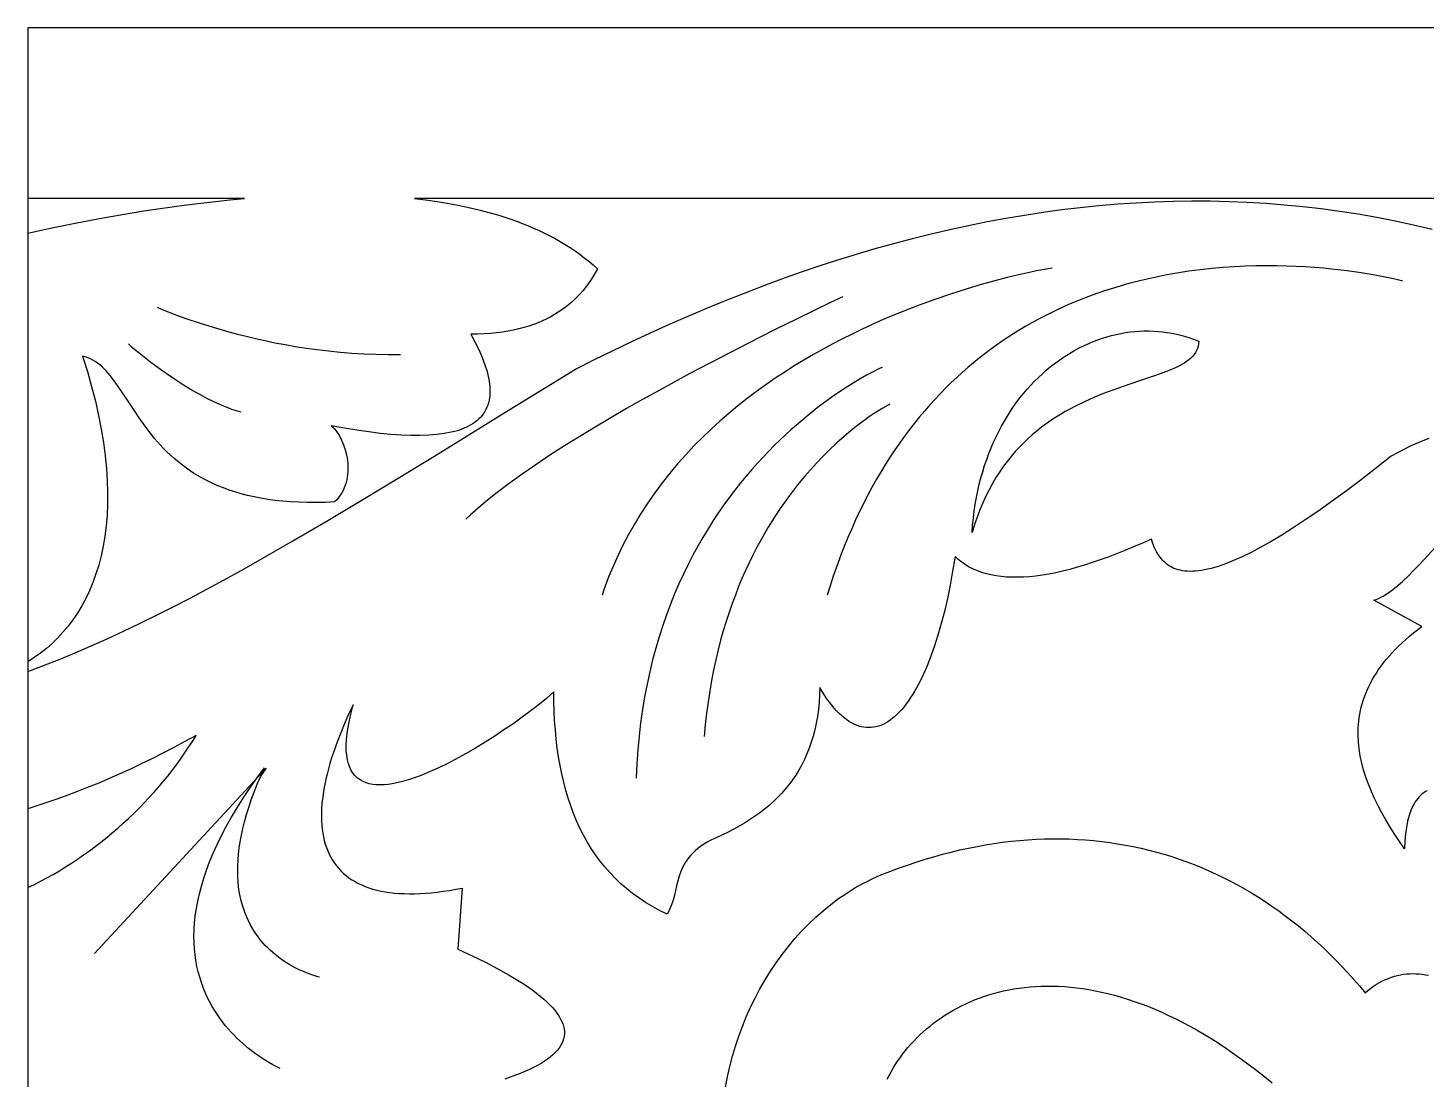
# Model space of a CAD drawing. Extents: x -58 to 58, y -20 to 20.
# Drawn here: x -58.23 to -33, y 1.03 to 20 of the extents above; entities that cross this region are included whole.
import ezdxf

# ---------------------------------------------------------------- set-up
doc = ezdxf.new("R2010")
doc.units = 0
doc.layers.add('LAYER_1', color=18, linetype='CONTINUOUS')

msp = doc.modelspace()

# ---------------------------------------------------------------- linework, layer by layer
at = {"layer": 'LAYER_1'}
for points in [[(-58.226, -20), (-36.442, -20), (58.226, -20), (58.226, 20), (-36.442, 20), (-58.226, 20)], [(-54.317, 16.921), (-58.226, 16.921), (-58.226, 16.298), (-57.796, 16.391), (-57.343, 16.483), (-56.871, 16.572), (-56.382, 16.657), (-56.133, 16.697), (-55.88, 16.736), (-55.624, 16.773), (-55.366, 16.807), (-55.106, 16.84), (-54.844, 16.87), (-54.581, 16.897)], [(-41.192, 10.896), (-41.182, 11.026), (-41.168, 11.155), (-41.152, 11.281), (-41.134, 11.405), (-41.112, 11.527), (-41.088, 11.646), (-41.061, 11.764), (-41.032, 11.879), (-41, 11.992), (-40.965, 12.102), (-40.928, 12.211), (-40.889, 12.317), (-40.848, 12.421), (-40.804, 12.522), (-40.759, 12.621), (-40.711, 12.718), (-40.661, 12.813), (-40.609, 12.905), (-40.555, 12.995), (-40.499, 13.082), (-40.442, 13.167), (-40.383, 13.25), (-40.322, 13.33), (-40.259, 13.408), (-40.195, 13.483), (-40.13, 13.556), (-40.063, 13.626), (-39.994, 13.694), (-39.924, 13.759), (-39.853, 13.822), (-39.781, 13.882), (-39.708, 13.939), (-39.633, 13.994), (-39.558, 14.047), (-39.481, 14.097), (-39.404, 14.144), (-39.325, 14.188), (-39.246, 14.23), (-39.166, 14.269), (-39.086, 14.306), (-39.005, 14.34), (-38.923, 14.371), (-38.841, 14.4), (-38.758, 14.425), (-38.675, 14.448), (-38.592, 14.469), (-38.508, 14.486), (-38.424, 14.501), (-38.34, 14.513), (-38.256, 14.522), (-38.172, 14.528), (-38.088, 14.531), (-38.004, 14.532), (-37.92, 14.529), (-37.836, 14.524), (-37.753, 14.516), (-37.67, 14.505), (-37.587, 14.491), (-37.505, 14.474), (-37.423, 14.454), (-37.342, 14.431), (-37.261, 14.405), (-37.182, 14.376), (-37.102, 14.345), (-37.106, 14.3), (-37.113, 14.257), (-37.125, 14.216), (-37.141, 14.177), (-37.162, 14.14), (-37.186, 14.105), (-37.215, 14.072), (-37.247, 14.04), (-37.282, 14.009), (-37.322, 13.979), (-37.364, 13.951), (-37.41, 13.924), (-37.459, 13.897), (-37.511, 13.871), (-37.624, 13.822), (-37.747, 13.773), (-37.88, 13.726), (-38.17, 13.629), (-38.486, 13.523), (-38.651, 13.465), (-38.82, 13.401), (-38.992, 13.331), (-39.165, 13.254), (-39.339, 13.169), (-39.426, 13.123), (-39.512, 13.075), (-39.598, 13.024), (-39.684, 12.971), (-39.769, 12.915), (-39.853, 12.856), (-39.937, 12.794), (-40.019, 12.729), (-40.1, 12.661), (-40.181, 12.589), (-40.259, 12.515), (-40.337, 12.436), (-40.412, 12.354), (-40.486, 12.268), (-40.558, 12.178), (-40.628, 12.084), (-40.696, 11.986), (-40.762, 11.884), (-40.825, 11.777), (-40.886, 11.666), (-40.944, 11.55), (-41, 11.429), (-41.052, 11.303), (-41.102, 11.173), (-41.149, 11.037)], [(-58.226, 5.91), (-58.226, 4.486), (-58.111, 4.542), (-57.997, 4.601), (-57.884, 4.662), (-57.771, 4.725), (-57.659, 4.791), (-57.549, 4.859), (-57.439, 4.928), (-57.331, 5), (-57.223, 5.074), (-57.117, 5.15), (-57.012, 5.228), (-56.909, 5.308), (-56.806, 5.39), (-56.706, 5.473), (-56.606, 5.559), (-56.508, 5.646), (-56.412, 5.734), (-56.318, 5.825), (-56.225, 5.916), (-56.133, 6.01), (-56.044, 6.105), (-55.956, 6.201), (-55.87, 6.299), (-55.787, 6.398), (-55.705, 6.498), (-55.625, 6.6), (-55.548, 6.702), (-55.472, 6.806), (-55.399, 6.911), (-55.328, 7.018), (-55.259, 7.125), (-55.193, 7.233), (-55.394, 7.122), (-55.594, 7.015), (-55.793, 6.911), (-55.989, 6.812), (-56.185, 6.717), (-56.378, 6.625), (-56.57, 6.537), (-56.761, 6.453), (-56.949, 6.373), (-57.137, 6.296), (-57.322, 6.223), (-57.506, 6.153), (-57.689, 6.087), (-57.869, 6.025), (-58.049, 5.966)]]:
    msp.add_lwpolyline(points, close=True, dxfattribs=at)
for points in [[(-24.177, 16.921), (-51.254, 16.921), (-51.008, 16.891), (-50.766, 16.855), (-50.528, 16.814), (-50.295, 16.766), (-50.066, 16.713), (-49.842, 16.652), (-49.732, 16.62), (-49.623, 16.586), (-49.516, 16.55), (-49.41, 16.512), (-49.306, 16.473), (-49.203, 16.431), (-49.102, 16.388), (-49.003, 16.344), (-48.905, 16.297), (-48.809, 16.248), (-48.715, 16.198), (-48.622, 16.145), (-48.531, 16.091), (-48.443, 16.035), (-48.356, 15.976), (-48.271, 15.916), (-48.188, 15.853), (-48.107, 15.789), (-48.028, 15.722), (-47.952, 15.653), (-48.017, 15.536), (-48.053, 15.479), (-48.09, 15.422), (-48.13, 15.366), (-48.172, 15.311), (-48.216, 15.256), (-48.263, 15.203), (-48.311, 15.151), (-48.363, 15.101), (-48.416, 15.051), (-48.472, 15.003), (-48.531, 14.957), (-48.593, 14.912), (-48.657, 14.869), (-48.724, 14.827), (-48.794, 14.788), (-48.867, 14.75), (-48.943, 14.714), (-49.022, 14.681), (-49.104, 14.649), (-49.19, 14.62), (-49.278, 14.593), (-49.37, 14.569), (-49.466, 14.547), (-49.565, 14.528), (-49.667, 14.512), (-49.773, 14.498), (-49.883, 14.487), (-49.996, 14.479), (-50.113, 14.475), (-50.234, 14.473), (-50.156, 14.326), (-50.087, 14.185), (-50.029, 14.051), (-49.981, 13.922), (-49.943, 13.8), (-49.928, 13.741), (-49.915, 13.684), (-49.905, 13.628), (-49.898, 13.574), (-49.893, 13.521), (-49.89, 13.47), (-49.89, 13.42), (-49.893, 13.372), (-49.898, 13.325), (-49.906, 13.28), (-49.916, 13.237), (-49.929, 13.195), (-49.944, 13.154), (-49.962, 13.116), (-49.982, 13.078), (-50.005, 13.042), (-50.03, 13.008), (-50.058, 12.975), (-50.089, 12.944), (-50.122, 12.914), (-50.157, 12.886), (-50.195, 12.86), (-50.236, 12.835), (-50.279, 12.811), (-50.325, 12.789), (-50.373, 12.769), (-50.424, 12.75), (-50.477, 12.732), (-50.533, 12.717), (-50.591, 12.702), (-50.716, 12.678), (-50.85, 12.66), (-50.995, 12.649), (-51.15, 12.643), (-51.314, 12.644), (-51.49, 12.65), (-51.675, 12.663), (-51.87, 12.682), (-52.076, 12.708), (-52.291, 12.739), (-52.517, 12.776), (-52.753, 12.82), (-52.727, 12.796), (-52.702, 12.77), (-52.677, 12.741), (-52.653, 12.709), (-52.63, 12.676), (-52.607, 12.64), (-52.567, 12.562), (-52.531, 12.477), (-52.501, 12.387), (-52.477, 12.293), (-52.468, 12.244), (-52.461, 12.195), (-52.456, 12.145), (-52.454, 12.095), (-52.453, 12.045), (-52.455, 11.995), (-52.459, 11.945), (-52.466, 11.895), (-52.475, 11.845), (-52.487, 11.797), (-52.502, 11.749), (-52.52, 11.701), (-52.541, 11.655), (-52.564, 11.61), (-52.592, 11.566), (-52.622, 11.524), (-52.656, 11.484), (-52.693, 11.445), (-52.862, 11.438), (-53.025, 11.435), (-53.183, 11.435), (-53.336, 11.439), (-53.483, 11.447), (-53.626, 11.459), (-53.763, 11.473), (-53.896, 11.491), (-54.024, 11.512), (-54.147, 11.536), (-54.266, 11.563), (-54.381, 11.593), (-54.492, 11.626), (-54.598, 11.661), (-54.7, 11.698), (-54.799, 11.738), (-54.893, 11.78), (-54.984, 11.824), (-55.072, 11.87), (-55.156, 11.917), (-55.237, 11.967), (-55.315, 12.018), (-55.389, 12.071), (-55.461, 12.125), (-55.53, 12.18), (-55.596, 12.236), (-55.659, 12.294), (-55.72, 12.352), (-55.779, 12.411), (-55.835, 12.471), (-55.942, 12.593), (-56.04, 12.715), (-56.132, 12.838), (-56.219, 12.961), (-56.3, 13.082), (-56.453, 13.316), (-56.597, 13.532), (-56.668, 13.632), (-56.74, 13.725), (-56.814, 13.809), (-56.851, 13.848), (-56.89, 13.885), (-56.929, 13.919), (-56.97, 13.951), (-57.011, 13.98), (-57.054, 14.006), (-57.098, 14.029), (-57.144, 14.049), (-57.191, 14.066), (-57.24, 14.079), (-57.153, 13.801), (-57.077, 13.529), (-57.01, 13.265), (-56.952, 13.008), (-56.903, 12.758), (-56.864, 12.516), (-56.833, 12.28), (-56.81, 12.052), (-56.796, 11.831), (-56.789, 11.616), (-56.791, 11.409), (-56.8, 11.208), (-56.816, 11.014), (-56.839, 10.827), (-56.87, 10.647), (-56.906, 10.473), (-56.95, 10.306), (-56.999, 10.146), (-57.055, 9.992), (-57.117, 9.844), (-57.184, 9.703), (-57.256, 9.569), (-57.334, 9.44), (-57.416, 9.318), (-57.503, 9.202), (-57.595, 9.093), (-57.691, 8.989), (-57.791, 8.892), (-57.894, 8.801), (-58.002, 8.715), (-58.112, 8.636), (-58.226, 8.562), (-58.226, 8.388), (-57.946, 8.492), (-57.662, 8.603), (-57.376, 8.721), (-57.087, 8.846), (-56.795, 8.976), (-56.501, 9.113), (-56.204, 9.255), (-55.905, 9.402), (-55.604, 9.555), (-55.301, 9.712), (-54.996, 9.874), (-54.689, 10.04), (-54.38, 10.21), (-54.07, 10.383), (-53.759, 10.561), (-53.446, 10.741), (-52.816, 11.11), (-52.182, 11.489), (-51.546, 11.876), (-50.906, 12.267), (-49.625, 13.058), (-48.985, 13.452), (-48.346, 13.844), (-48.007, 14.014), (-47.668, 14.18), (-47.329, 14.342), (-46.991, 14.499), (-46.652, 14.652), (-46.314, 14.8), (-45.976, 14.943), (-45.638, 15.082), (-45.3, 15.216), (-44.962, 15.346), (-44.624, 15.47), (-44.287, 15.59), (-43.949, 15.704), (-43.612, 15.814), (-43.275, 15.919), (-42.938, 16.018), (-42.601, 16.112), (-42.264, 16.202), (-41.927, 16.285), (-41.591, 16.364), (-41.254, 16.437), (-40.918, 16.505), (-40.582, 16.567), (-40.246, 16.624), (-39.91, 16.675), (-39.575, 16.721), (-39.239, 16.761), (-38.904, 16.795), (-38.568, 16.824), (-38.233, 16.846), (-37.898, 16.863), (-37.564, 16.874), (-37.229, 16.878), (-36.894, 16.877), (-36.56, 16.87), (-36.226, 16.856), (-35.892, 16.836), (-35.558, 16.81), (-35.224, 16.778), (-34.891, 16.739), (-34.558, 16.694), (-34.224, 16.643), (-33.891, 16.585), (-33.558, 16.52), (-33.226, 16.449), (-32.893, 16.371)], [(-39.746, 15.667), (-39.819, 15.655), (-40.027, 15.615), (-40.177, 15.583), (-40.354, 15.543), (-40.557, 15.494), (-40.783, 15.435), (-41.03, 15.367), (-41.297, 15.287), (-41.581, 15.197), (-41.88, 15.094), (-42.192, 14.98), (-42.353, 14.918), (-42.515, 14.853), (-42.681, 14.784), (-42.848, 14.712), (-43.017, 14.636), (-43.187, 14.557), (-43.358, 14.475), (-43.531, 14.389), (-43.704, 14.299), (-43.878, 14.205), (-44.052, 14.107), (-44.225, 14.006), (-44.399, 13.9), (-44.571, 13.79), (-44.743, 13.677), (-44.914, 13.559), (-45.084, 13.436), (-45.251, 13.31), (-45.417, 13.179), (-45.581, 13.043), (-45.742, 12.904), (-45.901, 12.759), (-46.057, 12.61), (-46.209, 12.456), (-46.359, 12.297), (-46.504, 12.133), (-46.646, 11.965), (-46.783, 11.791), (-46.916, 11.612), (-47.044, 11.429), (-47.167, 11.24), (-47.285, 11.045), (-47.397, 10.846), (-47.504, 10.641), (-47.604, 10.43), (-47.652, 10.323), (-47.698, 10.214), (-47.743, 10.104), (-47.786, 9.992), (-47.827, 9.88), (-47.867, 9.765)], [(-33.419, 15.431), (-33.51, 15.453), (-33.619, 15.478), (-33.767, 15.509), (-33.952, 15.543), (-34.172, 15.579), (-34.423, 15.615), (-34.704, 15.648), (-34.854, 15.662), (-35.011, 15.675), (-35.175, 15.686), (-35.343, 15.695), (-35.518, 15.702), (-35.698, 15.706), (-35.882, 15.707), (-36.071, 15.705), (-36.264, 15.699), (-36.461, 15.689), (-36.662, 15.676), (-36.866, 15.658), (-37.074, 15.635), (-37.283, 15.608), (-37.496, 15.575), (-37.71, 15.537), (-37.926, 15.493), (-38.143, 15.443), (-38.362, 15.387), (-38.582, 15.324), (-38.802, 15.255), (-39.022, 15.178), (-39.242, 15.094), (-39.462, 15.002), (-39.681, 14.902), (-39.79, 14.849), (-39.899, 14.794), (-40.007, 14.737), (-40.115, 14.678), (-40.223, 14.616), (-40.33, 14.552), (-40.437, 14.486), (-40.543, 14.418), (-40.649, 14.347), (-40.754, 14.274), (-40.859, 14.198), (-40.962, 14.12), (-41.065, 14.04), (-41.168, 13.957), (-41.269, 13.871), (-41.37, 13.783), (-41.469, 13.693), (-41.568, 13.599), (-41.666, 13.503), (-41.763, 13.404), (-41.859, 13.303), (-41.954, 13.198), (-42.047, 13.091), (-42.14, 12.981), (-42.231, 12.868), (-42.321, 12.752), (-42.41, 12.634), (-42.498, 12.512), (-42.584, 12.387), (-42.669, 12.259), (-42.752, 12.128), (-42.834, 11.994), (-42.915, 11.856), (-42.993, 11.716), (-43.071, 11.572), (-43.147, 11.425), (-43.221, 11.274), (-43.293, 11.12), (-43.364, 10.963), (-43.433, 10.803), (-43.5, 10.639), (-43.565, 10.471), (-43.628, 10.3), (-43.69, 10.125), (-43.749, 9.947), (-43.806, 9.765)], [(-43.523, 15.148), (-43.745, 15.043), (-44.346, 14.753), (-44.758, 14.55), (-45.226, 14.314), (-45.739, 14.049), (-46.285, 13.761), (-46.566, 13.609), (-46.851, 13.453), (-47.137, 13.293), (-47.424, 13.13), (-47.709, 12.965), (-47.992, 12.797), (-48.271, 12.629), (-48.543, 12.459), (-48.808, 12.288), (-49.064, 12.118), (-49.309, 11.949), (-49.542, 11.781), (-49.762, 11.615), (-49.966, 11.452), (-50.062, 11.371), (-50.154, 11.291), (-50.241, 11.212), (-50.323, 11.134)], [(-55.894, 14.959), (-55.804, 14.92), (-55.695, 14.876), (-55.547, 14.819), (-55.361, 14.752), (-55.14, 14.677), (-54.886, 14.598), (-54.601, 14.516), (-54.448, 14.475), (-54.289, 14.435), (-54.123, 14.395), (-53.95, 14.357), (-53.772, 14.32), (-53.588, 14.285), (-53.399, 14.252), (-53.205, 14.222), (-53.006, 14.194), (-52.802, 14.17), (-52.594, 14.149), (-52.383, 14.132), (-52.167, 14.119), (-51.949, 14.11), (-51.727, 14.107), (-51.503, 14.109)], [(-56.413, 14.297), (-56.363, 14.254), (-56.222, 14.139), (-56.007, 13.971), (-55.877, 13.874), (-55.734, 13.772), (-55.581, 13.667), (-55.419, 13.562), (-55.251, 13.459), (-55.078, 13.361), (-54.991, 13.315), (-54.903, 13.271), (-54.815, 13.229), (-54.727, 13.191), (-54.64, 13.155), (-54.553, 13.123), (-54.467, 13.095), (-54.383, 13.07)], [(-42.815, 13.873), (-42.863, 13.851), (-42.998, 13.783), (-43.094, 13.731), (-43.208, 13.666), (-43.338, 13.589), (-43.482, 13.498), (-43.638, 13.394), (-43.806, 13.276), (-43.984, 13.143), (-44.169, 12.996), (-44.362, 12.834), (-44.46, 12.748), (-44.559, 12.657), (-44.659, 12.563), (-44.76, 12.464), (-44.861, 12.362), (-44.963, 12.256), (-45.065, 12.145), (-45.167, 12.03), (-45.268, 11.912), (-45.369, 11.789), (-45.47, 11.661), (-45.57, 11.53), (-45.668, 11.394), (-45.766, 11.254), (-45.862, 11.109), (-45.956, 10.96), (-46.049, 10.806), (-46.14, 10.648), (-46.229, 10.485), (-46.315, 10.318), (-46.399, 10.145), (-46.48, 9.969), (-46.558, 9.787), (-46.633, 9.6), (-46.705, 9.409), (-46.773, 9.213), (-46.838, 9.012), (-46.899, 8.805), (-46.956, 8.594), (-47.008, 8.378), (-47.056, 8.157), (-47.1, 7.93), (-47.138, 7.698), (-47.172, 7.461), (-47.201, 7.219), (-47.224, 6.971), (-47.241, 6.718), (-47.253, 6.46)], [(-42.673, 13.212), (-42.707, 13.195), (-42.802, 13.14), (-42.95, 13.047), (-43.042, 12.985), (-43.144, 12.912), (-43.255, 12.829), (-43.375, 12.734), (-43.502, 12.628), (-43.634, 12.51), (-43.773, 12.38), (-43.915, 12.237), (-44.06, 12.082), (-44.208, 11.913), (-44.282, 11.824), (-44.357, 11.732), (-44.431, 11.636), (-44.505, 11.537), (-44.579, 11.434), (-44.653, 11.328), (-44.726, 11.218), (-44.799, 11.105), (-44.871, 10.988), (-44.942, 10.867), (-45.012, 10.743), (-45.081, 10.615), (-45.148, 10.483), (-45.215, 10.347), (-45.279, 10.208), (-45.343, 10.064), (-45.404, 9.917), (-45.463, 9.766), (-45.521, 9.611), (-45.576, 9.452), (-45.629, 9.289), (-45.68, 9.121), (-45.728, 8.95), (-45.773, 8.774), (-45.816, 8.594), (-45.856, 8.41), (-45.892, 8.222), (-45.926, 8.029), (-45.956, 7.832), (-45.983, 7.631), (-46.006, 7.425), (-46.026, 7.215)], [(-32.948, 12.593), (-33.06, 12.55), (-33.173, 12.502), (-33.286, 12.451), (-33.4, 12.395), (-33.514, 12.334), (-33.628, 12.269), (-33.918, 12.041), (-34.195, 11.828), (-34.46, 11.629), (-34.712, 11.446), (-34.952, 11.276), (-35.18, 11.12), (-35.397, 10.978), (-35.602, 10.849), (-35.797, 10.732), (-35.981, 10.628), (-36.155, 10.536), (-36.319, 10.456), (-36.473, 10.387), (-36.618, 10.33), (-36.753, 10.282), (-36.88, 10.246), (-36.998, 10.219), (-37.054, 10.209), (-37.108, 10.202), (-37.161, 10.196), (-37.211, 10.194), (-37.259, 10.193), (-37.305, 10.195), (-37.35, 10.198), (-37.393, 10.204), (-37.434, 10.212), (-37.473, 10.222), (-37.511, 10.234), (-37.547, 10.247), (-37.581, 10.263), (-37.614, 10.281), (-37.645, 10.3), (-37.675, 10.321), (-37.703, 10.344), (-37.73, 10.368), (-37.756, 10.394), (-37.78, 10.422), (-37.825, 10.481), (-37.865, 10.547), (-37.9, 10.618), (-37.93, 10.693), (-37.957, 10.774), (-38.119, 10.701), (-38.278, 10.633), (-38.433, 10.568), (-38.586, 10.508), (-38.734, 10.451), (-38.88, 10.399), (-39.022, 10.35), (-39.161, 10.306), (-39.297, 10.266), (-39.429, 10.229), (-39.558, 10.197), (-39.683, 10.169), (-39.806, 10.145), (-39.925, 10.125), (-40.04, 10.109), (-40.153, 10.097), (-40.262, 10.089), (-40.367, 10.086), (-40.47, 10.086), (-40.569, 10.09), (-40.664, 10.099), (-40.757, 10.111), (-40.846, 10.128), (-40.932, 10.148), (-41.014, 10.173), (-41.093, 10.201), (-41.169, 10.234), (-41.242, 10.271), (-41.311, 10.312), (-41.377, 10.357), (-41.44, 10.406), (-41.499, 10.459), (-41.542, 10.196), (-41.588, 9.943), (-41.638, 9.701), (-41.691, 9.471), (-41.748, 9.251), (-41.808, 9.043), (-41.871, 8.846), (-41.936, 8.661), (-42.004, 8.487), (-42.075, 8.325), (-42.148, 8.176), (-42.223, 8.039), (-42.261, 7.974), (-42.3, 7.914), (-42.339, 7.856), (-42.379, 7.801), (-42.419, 7.75), (-42.459, 7.701), (-42.5, 7.656), (-42.541, 7.614), (-42.583, 7.576), (-42.625, 7.541), (-42.667, 7.509), (-42.71, 7.48), (-42.753, 7.454), (-42.796, 7.432), (-42.839, 7.414), (-42.882, 7.398), (-42.926, 7.387), (-42.97, 7.378), (-43.014, 7.373), (-43.058, 7.372), (-43.102, 7.373), (-43.147, 7.379), (-43.191, 7.388), (-43.235, 7.4), (-43.28, 7.416), (-43.324, 7.436), (-43.369, 7.459), (-43.413, 7.486), (-43.458, 7.517), (-43.502, 7.551), (-43.547, 7.589), (-43.591, 7.63), (-43.635, 7.675), (-43.679, 7.724), (-43.723, 7.777), (-43.766, 7.834), (-43.81, 7.894), (-43.853, 7.958), (-43.896, 8.026), (-43.938, 8.098), (-43.942, 7.961), (-43.951, 7.828), (-43.964, 7.698), (-43.981, 7.573), (-44.003, 7.451), (-44.028, 7.333), (-44.058, 7.219), (-44.092, 7.108), (-44.129, 7.001), (-44.171, 6.897), (-44.216, 6.797), (-44.265, 6.7), (-44.318, 6.606), (-44.374, 6.515), (-44.434, 6.428), (-44.497, 6.343), (-44.564, 6.261), (-44.633, 6.183), (-44.706, 6.107), (-44.782, 6.033), (-44.861, 5.963), (-44.943, 5.895), (-45.028, 5.829), (-45.115, 5.766), (-45.205, 5.706), (-45.298, 5.648), (-45.394, 5.592), (-45.491, 5.538), (-45.592, 5.486), (-45.694, 5.437), (-45.799, 5.389), (-45.906, 5.343), (-45.972, 5.306), (-46.033, 5.268), (-46.089, 5.229), (-46.14, 5.19), (-46.186, 5.15), (-46.229, 5.11), (-46.267, 5.07), (-46.302, 5.029), (-46.333, 4.988), (-46.361, 4.946), (-46.386, 4.904), (-46.409, 4.862), (-46.429, 4.82), (-46.446, 4.778), (-46.477, 4.692), (-46.501, 4.606), (-46.522, 4.52), (-46.563, 4.347), (-46.586, 4.261), (-46.614, 4.175), (-46.649, 4.09), (-46.67, 4.048), (-46.693, 4.006), (-46.829, 4.072), (-46.959, 4.143), (-47.084, 4.218), (-47.204, 4.298), (-47.319, 4.381), (-47.429, 4.469), (-47.534, 4.561), (-47.634, 4.656), (-47.729, 4.756), (-47.82, 4.86), (-47.906, 4.967), (-47.987, 5.078), (-48.064, 5.193), (-48.136, 5.312), (-48.204, 5.434), (-48.267, 5.56), (-48.326, 5.689), (-48.381, 5.822), (-48.432, 5.959), (-48.478, 6.098), (-48.521, 6.241), (-48.559, 6.388), (-48.594, 6.537), (-48.625, 6.69), (-48.652, 6.846), (-48.675, 7.005), (-48.694, 7.167), (-48.71, 7.332), (-48.723, 7.499), (-48.732, 7.67), (-48.737, 7.844), (-48.739, 8.02), (-48.796, 7.966), (-48.872, 7.9), (-48.965, 7.823), (-49.074, 7.736), (-49.197, 7.643), (-49.333, 7.542), (-49.48, 7.438), (-49.638, 7.33), (-49.803, 7.22), (-49.975, 7.111), (-50.152, 7.003), (-50.333, 6.898), (-50.516, 6.797), (-50.7, 6.703), (-50.883, 6.616), (-51.063, 6.538), (-51.151, 6.503), (-51.239, 6.471), (-51.325, 6.442), (-51.41, 6.416), (-51.492, 6.394), (-51.573, 6.375), (-51.652, 6.36), (-51.728, 6.349), (-51.802, 6.342), (-51.873, 6.34), (-51.941, 6.342), (-52.006, 6.349), (-52.068, 6.361), (-52.126, 6.378), (-52.181, 6.4), (-52.231, 6.428), (-52.278, 6.462), (-52.32, 6.501), (-52.358, 6.547), (-52.392, 6.599), (-52.42, 6.657), (-52.444, 6.722), (-52.462, 6.794), (-52.475, 6.873), (-52.482, 6.96), (-52.483, 7.054), (-52.479, 7.155), (-52.468, 7.264), (-52.451, 7.381), (-52.427, 7.507), (-52.397, 7.641), (-52.36, 7.783), (-52.464, 7.559), (-52.558, 7.341), (-52.642, 7.13), (-52.715, 6.925), (-52.747, 6.825), (-52.777, 6.726), (-52.805, 6.63), (-52.829, 6.535), (-52.851, 6.442), (-52.871, 6.351), (-52.887, 6.261), (-52.902, 6.173), (-52.913, 6.088), (-52.922, 6.004), (-52.928, 5.921), (-52.931, 5.841), (-52.932, 5.763), (-52.93, 5.686), (-52.925, 5.612), (-52.918, 5.539), (-52.908, 5.469), (-52.895, 5.4), (-52.88, 5.334), (-52.862, 5.27), (-52.841, 5.207), (-52.818, 5.147), (-52.792, 5.089), (-52.763, 5.033), (-52.731, 4.979), (-52.697, 4.927), (-52.66, 4.878), (-52.62, 4.83), (-52.578, 4.785), (-52.533, 4.742), (-52.485, 4.702), (-52.434, 4.663), (-52.381, 4.627), (-52.325, 4.593), (-52.266, 4.562), (-52.205, 4.533), (-52.14, 4.506), (-52.073, 4.482), (-52.003, 4.46), (-51.931, 4.441), (-51.855, 4.424), (-51.777, 4.41), (-51.696, 4.398), (-51.613, 4.388), (-51.526, 4.381), (-51.437, 4.377), (-51.345, 4.375), (-51.25, 4.376), (-51.153, 4.379), (-51.053, 4.385), (-50.949, 4.394), (-50.844, 4.405), (-50.735, 4.419), (-50.623, 4.436), (-50.509, 4.456), (-50.392, 4.478), (-50.471, 3.376), (-50.211, 3.255), (-49.97, 3.137), (-49.748, 3.021), (-49.545, 2.908), (-49.361, 2.796), (-49.276, 2.741), (-49.195, 2.687), (-49.119, 2.633), (-49.048, 2.58), (-48.982, 2.527), (-48.921, 2.475), (-48.864, 2.423), (-48.811, 2.372), (-48.764, 2.322), (-48.721, 2.272), (-48.683, 2.222), (-48.65, 2.173), (-48.621, 2.125), (-48.597, 2.077), (-48.578, 2.03), (-48.563, 1.984), (-48.553, 1.937), (-48.548, 1.892), (-48.548, 1.847), (-48.552, 1.803), (-48.561, 1.759), (-48.574, 1.715), (-48.593, 1.673), (-48.616, 1.63), (-48.644, 1.589), (-48.676, 1.548), (-48.713, 1.507), (-48.755, 1.467), (-48.802, 1.428), (-48.853, 1.389), (-48.909, 1.351), (-48.969, 1.313), (-49.035, 1.276), (-49.105, 1.239), (-49.18, 1.203), (-49.259, 1.167), (-49.343, 1.132), (-49.432, 1.098), (-49.526, 1.064), (-49.624, 1.03)], [(-32.979, 6.234), (-33.01, 6.217), (-33.041, 6.197), (-33.069, 6.176), (-33.097, 6.152), (-33.123, 6.125), (-33.149, 6.096), (-33.173, 6.066), (-33.195, 6.032), (-33.217, 5.997), (-33.237, 5.959), (-33.256, 5.919), (-33.274, 5.876), (-33.306, 5.784), (-33.333, 5.683), (-33.355, 5.573), (-33.373, 5.453), (-33.385, 5.324), (-33.392, 5.186), (-33.481, 5.316), (-33.567, 5.446), (-33.649, 5.576), (-33.726, 5.706), (-33.799, 5.835), (-33.867, 5.964), (-33.93, 6.093), (-33.988, 6.222), (-34.04, 6.35), (-34.087, 6.478), (-34.127, 6.606), (-34.161, 6.734), (-34.188, 6.861), (-34.209, 6.988), (-34.222, 7.114), (-34.228, 7.24), (-34.225, 7.366), (-34.221, 7.429), (-34.215, 7.492), (-34.207, 7.554), (-34.197, 7.617), (-34.184, 7.679), (-34.17, 7.741), (-34.153, 7.803), (-34.134, 7.865), (-34.113, 7.927), (-34.089, 7.989), (-34.063, 8.051), (-34.035, 8.112), (-34.004, 8.174), (-33.971, 8.235), (-33.935, 8.296), (-33.897, 8.358), (-33.856, 8.419), (-33.812, 8.479), (-33.766, 8.54), (-33.718, 8.601), (-33.666, 8.661), (-33.612, 8.722), (-33.556, 8.782), (-33.496, 8.842), (-33.434, 8.902), (-33.368, 8.962), (-33.3, 9.022), (-33.229, 9.081), (-33.078, 9.2), (-33.943, 9.672), (-33.902, 9.687), (-33.86, 9.704), (-33.818, 9.725), (-33.775, 9.748), (-33.689, 9.802), (-33.601, 9.865), (-33.511, 9.938), (-33.42, 10.018), (-33.326, 10.106), (-33.231, 10.201), (-33.134, 10.302), (-33.034, 10.407), (-32.829, 10.631)], [(-52.966, 2.871), (-52.994, 2.878), (-53.071, 2.9), (-53.187, 2.941), (-53.257, 2.969), (-53.334, 3.003), (-53.415, 3.044), (-53.5, 3.091), (-53.589, 3.146), (-53.678, 3.208), (-53.768, 3.277), (-53.857, 3.355), (-53.901, 3.398), (-53.945, 3.442), (-53.987, 3.489), (-54.028, 3.538), (-54.069, 3.59), (-54.108, 3.644), (-54.146, 3.7), (-54.182, 3.759), (-54.216, 3.821), (-54.249, 3.885), (-54.279, 3.952), (-54.308, 4.022), (-54.334, 4.094), (-54.358, 4.17), (-54.379, 4.248), (-54.397, 4.329), (-54.413, 4.413), (-54.425, 4.5), (-54.434, 4.591), (-54.44, 4.684), (-54.442, 4.781), (-54.441, 4.881), (-54.436, 4.984), (-54.427, 5.09), (-54.414, 5.2), (-54.397, 5.314), (-54.375, 5.431), (-54.349, 5.551), (-54.318, 5.675), (-54.282, 5.803), (-54.241, 5.934), (-54.196, 6.069), (-54.144, 6.208), (-54.088, 6.351), (-54.026, 6.498), (-53.929, 6.638), (-53.929, 6.639), (-57.027, 3.297)], [(-53.674, 1.219), (-53.71, 1.236), (-53.81, 1.288), (-53.879, 1.327), (-53.959, 1.376), (-54.048, 1.435), (-54.143, 1.503), (-54.244, 1.582), (-54.348, 1.67), (-54.455, 1.769), (-54.508, 1.823), (-54.561, 1.879), (-54.613, 1.938), (-54.665, 1.999), (-54.716, 2.064), (-54.765, 2.131), (-54.814, 2.201), (-54.861, 2.274), (-54.906, 2.35), (-54.949, 2.429), (-54.99, 2.511), (-55.029, 2.595), (-55.064, 2.683), (-55.097, 2.773), (-55.127, 2.867), (-55.154, 2.964), (-55.177, 3.064), (-55.196, 3.167), (-55.211, 3.273), (-55.222, 3.382), (-55.229, 3.495), (-55.231, 3.611), (-55.228, 3.73), (-55.22, 3.852), (-55.207, 3.978), (-55.188, 4.107), (-55.164, 4.239), (-55.133, 4.375), (-55.097, 4.514), (-55.054, 4.657), (-55.004, 4.803), (-54.948, 4.953), (-54.884, 5.106), (-54.813, 5.263), (-54.735, 5.423), (-54.649, 5.587), (-54.555, 5.755), (-54.453, 5.926), (-54.342, 6.101), (-54.223, 6.28), (-54.095, 6.462), (-53.958, 6.649)], [(-45.639, 0.885), (-45.604, 1.072), (-45.562, 1.257), (-45.515, 1.441), (-45.461, 1.622), (-45.401, 1.802), (-45.336, 1.979), (-45.265, 2.153), (-45.188, 2.325), (-45.106, 2.493), (-45.019, 2.658), (-44.926, 2.82), (-44.828, 2.977), (-44.726, 3.13), (-44.618, 3.28), (-44.506, 3.424), (-44.389, 3.564), (-44.268, 3.698), (-44.142, 3.827), (-44.013, 3.951), (-43.879, 4.069), (-43.741, 4.181), (-43.599, 4.287), (-43.454, 4.386), (-43.305, 4.479), (-43.152, 4.564), (-43.075, 4.604), (-42.996, 4.643), (-42.917, 4.679), (-42.837, 4.713), (-42.677, 4.777), (-42.517, 4.836), (-42.358, 4.893), (-42.199, 4.946), (-42.041, 4.996), (-41.883, 5.043), (-41.726, 5.087), (-41.569, 5.127), (-41.413, 5.165), (-41.257, 5.199), (-41.102, 5.23), (-40.947, 5.257), (-40.793, 5.282), (-40.64, 5.303), (-40.487, 5.322), (-40.335, 5.337), (-40.184, 5.349), (-40.033, 5.358), (-39.883, 5.363), (-39.734, 5.366), (-39.585, 5.366), (-39.437, 5.363), (-39.29, 5.356), (-39.144, 5.347), (-38.998, 5.334), (-38.853, 5.319), (-38.709, 5.3), (-38.566, 5.278), (-38.424, 5.254), (-38.283, 5.226), (-38.142, 5.196), (-38.002, 5.162), (-37.864, 5.126), (-37.726, 5.087), (-37.589, 5.044), (-37.453, 4.999), (-37.318, 4.951), (-37.184, 4.9), (-37.051, 4.846), (-36.919, 4.789), (-36.789, 4.73), (-36.659, 4.667), (-36.53, 4.602), (-36.402, 4.533), (-36.276, 4.462), (-36.15, 4.389), (-36.026, 4.312), (-35.903, 4.232), (-35.781, 4.15), (-35.66, 4.065), (-35.54, 3.977), (-35.422, 3.887), (-35.305, 3.794), (-35.189, 3.697), (-35.074, 3.599), (-34.961, 3.497), (-34.848, 3.393), (-34.738, 3.286), (-34.628, 3.177), (-34.52, 3.064), (-34.413, 2.95), (-34.307, 2.832), (-34.203, 2.712), (-34.101, 2.589), (-34.05, 2.631), (-33.998, 2.671), (-33.946, 2.708), (-33.894, 2.741), (-33.841, 2.772), (-33.788, 2.8), (-33.734, 2.826), (-33.68, 2.848), (-33.626, 2.868), (-33.571, 2.886), (-33.516, 2.9), (-33.461, 2.912), (-33.406, 2.921), (-33.35, 2.928), (-33.294, 2.932), (-33.239, 2.933), (-33.183, 2.932), (-33.126, 2.929), (-33.07, 2.923), (-33.014, 2.914), (-32.958, 2.903)], [(-42.723, 1.028), (-42.689, 1.094), (-42.654, 1.16), (-42.617, 1.225), (-42.577, 1.289), (-42.535, 1.352), (-42.492, 1.415), (-42.446, 1.477), (-42.399, 1.538), (-42.349, 1.598), (-42.298, 1.657), (-42.245, 1.715), (-42.19, 1.772), (-42.133, 1.828), (-42.074, 1.882), (-42.013, 1.935), (-41.95, 1.987), (-41.886, 2.038), (-41.82, 2.087), (-41.752, 2.135), (-41.682, 2.181), (-41.61, 2.226), (-41.537, 2.269), (-41.462, 2.31), (-41.385, 2.35), (-41.307, 2.388), (-41.227, 2.424), (-41.145, 2.458), (-41.062, 2.49), (-40.977, 2.52), (-40.891, 2.549), (-40.803, 2.575), (-40.713, 2.599), (-40.622, 2.62), (-40.53, 2.64), (-40.436, 2.657), (-40.34, 2.672), (-40.243, 2.684), (-40.144, 2.694), (-40.044, 2.701), (-39.943, 2.706), (-39.84, 2.708), (-39.736, 2.708), (-39.631, 2.705), (-39.524, 2.699), (-39.416, 2.69), (-39.306, 2.678), (-39.195, 2.663), (-39.083, 2.645), (-38.97, 2.625), (-38.855, 2.601), (-38.74, 2.574), (-38.623, 2.544), (-38.504, 2.51), (-38.385, 2.473), (-38.265, 2.433), (-38.143, 2.39), (-38.02, 2.343), (-37.896, 2.292), (-37.771, 2.238), (-37.645, 2.18), (-37.518, 2.119), (-37.39, 2.053), (-37.261, 1.984), (-37.131, 1.912), (-37, 1.835), (-36.868, 1.754), (-36.735, 1.67), (-36.601, 1.581), (-36.466, 1.488), (-36.33, 1.391), (-36.193, 1.29), (-36.056, 1.184), (-35.918, 1.074), (-35.778, 0.96)]]:
    msp.add_lwpolyline(points, dxfattribs=at)

doc.saveas('drawing.dxf')
